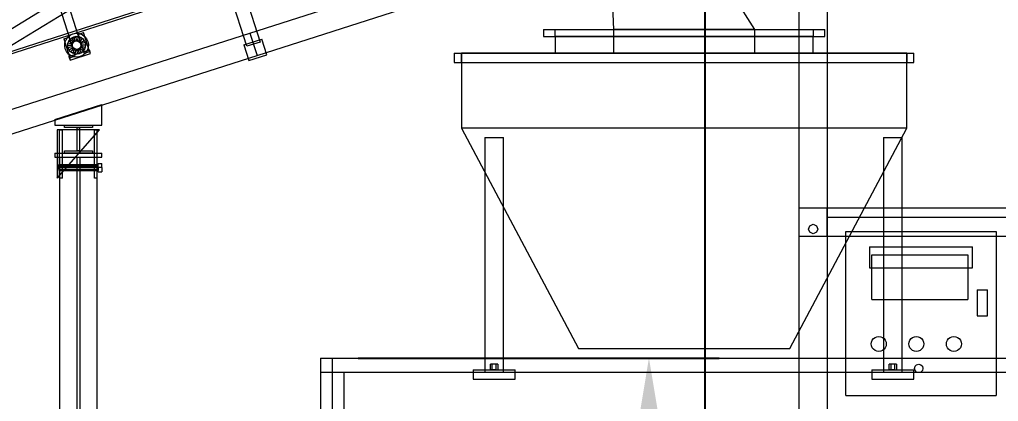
# Model space of a CAD drawing. Header units: millimetres. Extents: x -1970 to 34302, y -65268 to 6837.
# Drawn here: x 9928 to 12015, y 2208 to 3021 of the extents above; entities that cross this region are included whole.
import ezdxf

# ---------------------------------------------------------------- set-up
doc = ezdxf.new("R2010")
doc.units = ezdxf.units.MM
for name, color, linetype, lineweight in [('COTAS_O', 1, 'Continuous', 0), ('COTAS_P', 1, 'Continuous', 0), ('lateral_adapter-mix', 7, 'Continuous', 0), ('lateral_C01', 7, 'Continuous', 0), ('lateral_C01-mix', 7, 'Continuous', 0), ('lateral_dosificador', 7, 'Continuous', 0), ('lateral_mezcladora', 7, 'Continuous', 0)]:
    doc.layers.add(name, color=color, linetype=linetype, lineweight=lineweight)
doc.dimstyles.new('R19_100', dxfattribs={"dimtxt": 250, "dimasz": 150, "dimexe": 150, "dimexo": 80, "dimgap": 100, "dimtad": 1, "dimtih": 1, "dimtoh": 1, "dimdsep": 46, "dimcen": 0.09, "dimadec": 0, "dimazin": 0, "dimtfac": 1, "dimtdec": 4, "dimtofl": 0, "dimtmove": 0, "dimatfit": 3, "dimfxl": 1, "dimtolj": 1, "dimtzin": 0, "dimarcsym": 0})

# ---------------------------------------------------------------- blocks, each defined once
blk = doc.blocks.new('*D0')
at = {"layer": 'COTAS_P', "color": 0, "lineweight": -2, "transparency": 16777216}
for p, q in [((10965.3, 3566.3), (10670, 4490.2)), ((1814.1, 1503), (10572.8, 4301.7)), ((1920.8, 676.2), (1625.5, 1600.2))]:
    blk.add_line(p, q, dxfattribs=at)
at = {"layer": 'COTAS_P', "color": 0, "transparency": 16777216}
for points in [[(10565.2, 4325.5), (10580.4, 4277.9), (10715.7, 4347.4)], [(1806.5, 1526.8), (1821.7, 1479.1), (1671.2, 1457.3)]]:
    blk.add_solid(points, dxfattribs=at)
at = {"layer": 'Defpoints', "color": 0, "transparency": 16777216}
for p in [(10715.7, 4347.4), (10989.6, 3490.1), (1945.1, 600)]:
    blk.add_point(p, dxfattribs=at)
blk = doc.blocks.new('*D2')
at = {"layer": 'COTAS_P', "color": 0, "lineweight": -2, "transparency": 16777216}
for p, q in [((11069.6, 3490.1), (11539.6, 3490.1)), ((11389.6, 150), (11389.6, 3340.1)), ((11069.6, 0), (11539.6, 0))]:
    blk.add_line(p, q, dxfattribs=at)
at = {"layer": 'COTAS_P', "color": 0, "transparency": 16777216}
for points in [[(11364.6, 3340.1), (11414.6, 3340.1), (11389.6, 3490.1)], [(11364.6, 150), (11414.6, 150), (11389.6, 0)]]:
    blk.add_solid(points, dxfattribs=at)
at = {"layer": 'Defpoints', "color": 0, "transparency": 16777216}
for p in [(10989.6, 3490.1), (11389.6, 3490.1), (10989.6, 0)]:
    blk.add_point(p, dxfattribs=at)
blk = doc.blocks.new('*D15')
at = {"layer": 'COTAS_P', "color": 0, "lineweight": -2, "transparency": 16777216}
for p, q in [((11649.5, 4600), (12419.5, 4600)), ((12269.5, 2150), (12269.5, 4450)), ((11649.5, 2000), (12419.5, 2000))]:
    blk.add_line(p, q, dxfattribs=at)
at = {"layer": 'COTAS_P', "color": 0, "transparency": 16777216}
for points in [[(12244.5, 4450), (12294.5, 4450), (12269.5, 4600)], [(12244.5, 2150), (12294.5, 2150), (12269.5, 2000)]]:
    blk.add_solid(points, dxfattribs=at)
at = {"layer": 'Defpoints', "color": 0, "transparency": 16777216}
for p in [(11569.5, 4600), (12269.5, 4600), (11569.5, 2000)]:
    blk.add_point(p, dxfattribs=at)
blk = doc.blocks.new('*D17')
at = {"layer": 'COTAS_O', "color": 0, "lineweight": -2, "transparency": 16777216}
for p, q in [((10649.5, 2300), (11419.5, 2300)), ((11269.5, 1250), (11269.5, 2150)), ((10649.5, 1100), (11419.5, 1100))]:
    blk.add_line(p, q, dxfattribs=at)
at = {"layer": 'COTAS_O', "color": 0, "transparency": 16777216}
for points in [[(11244.5, 2150), (11294.5, 2150), (11269.5, 2300)], [(11244.5, 1250), (11294.5, 1250), (11269.5, 1100)]]:
    blk.add_solid(points, dxfattribs=at)
at = {"layer": 'Defpoints', "color": 0, "transparency": 16777216}
for p in [(10569.5, 2300), (11269.5, 2300), (10569.5, 1100)]:
    blk.add_point(p, dxfattribs=at)

msp = doc.modelspace()

# ---------------------------------------------------------------- linework, layer by layer
at = {"layer": 'lateral_adapter-mix'}
for p, q in [((11194.529, 3000), (11494.529, 3000)), ((11194.529, 2950), (11194.529, 3000)), ((11494.529, 3000), (11494.529, 2950)), ((11494.529, 2950), (11194.529, 2950))]:
    msp.add_line(p, q, dxfattribs=at)
at = {"layer": 'lateral_C01'}
for p, q in [((2005.168, 413.212), (11044.69, 3318.69)), ((2006.698, 408.451), (11046.22, 3313.93)), ((9275.652, 2616.499), (10330.445, 3257.991)), ((10412.221, 2964.369), (10323.951, 3240.609)), ((10352.528, 3249.74), (10440.797, 2973.5)), ((9291.241, 2590.867), (10346.034, 3232.359)), ((9990.666, 3117.314), (10034.557, 2979.956)), ((10053.608, 2986.044), (10009.717, 3123.402)), ((10418.899, 2992.748), (10742.767, 3096.236)), ((10434.118, 2945.121), (10757.986, 3048.609)), ((9275.837, 2627.496), (10418.899, 2992.748)), ((10030.464, 2983.894), (10035.527, 2988.176)), ((10034.557, 2979.956), (10053.608, 2986.044)), ((10035.527, 2988.176), (10041.525, 2991.001)), ((10038.986, 2982.792), (10043.474, 2984.905)), ((10041.525, 2991.001), (10048.051, 2992.178)), ((10043.474, 2984.905), (10048.355, 2985.785)), ((10046.517, 2975.38), (10043.474, 2984.905)), ((10048.051, 2992.178), (10054.659, 2991.625)), ((10048.829, 2975.796), (10048.355, 2985.785)), ((10048.355, 2985.785), (10053.298, 2985.372)), ((10051.171, 2975.601), (10053.298, 2985.372)), ((10052.39, 2989.854), (10063.821, 2993.506)), ((10052.39, 2989.854), (10065.174, 2949.847)), ((10053.298, 2985.372), (10057.965, 2983.693)), ((10054.659, 2991.625), (10060.898, 2989.382)), ((10060.898, 2989.382), (10066.344, 2985.599)), ((10076.605, 2953.499), (10063.821, 2993.506)), ((10066.344, 2985.599), (10070.626, 2980.536)), ((10418.899, 2992.748), (10434.118, 2945.121)), ((10021.909, 2980.114), (10033.339, 2983.766)), ((10021.909, 2980.114), (10034.692, 2940.107)), ((10023.885, 2965.601), (10024.438, 2972.209)), ((10025.062, 2959.075), (10023.885, 2965.601)), ((10024.438, 2972.209), (10026.682, 2978.448)), ((10026.682, 2978.448), (10030.464, 2983.894)), ((10030.278, 2965.905), (10030.691, 2970.847)), ((10040.267, 2966.379), (10030.278, 2965.905)), ((10031.158, 2961.023), (10030.278, 2965.905)), ((10030.691, 2970.847), (10032.37, 2975.515)), ((10040.463, 2968.721), (10030.691, 2970.847)), ((10040.684, 2964.067), (10031.158, 2961.023)), ((10032.37, 2975.515), (10035.199, 2979.589)), ((10041.258, 2970.932), (10032.37, 2975.515)), ((10046.123, 2943.759), (10033.339, 2983.766)), ((10035.199, 2979.589), (10038.986, 2982.792)), ((10042.598, 2972.861), (10035.199, 2979.589)), ((10044.392, 2974.378), (10038.986, 2982.792)), ((10040.267, 2966.379), (10040.463, 2968.721)), ((10040.684, 2964.067), (10040.267, 2966.379)), ((10040.463, 2968.721), (10041.258, 2970.932)), ((10041.685, 2961.942), (10040.684, 2964.067)), ((10041.258, 2970.932), (10042.598, 2972.861)), ((10042.598, 2972.861), (10044.392, 2974.378)), ((10044.392, 2974.378), (10046.517, 2975.38)), ((10046.517, 2975.38), (10048.829, 2975.796)), ((10048.829, 2975.796), (10051.171, 2975.601)), ((10051.171, 2975.601), (10053.382, 2974.806)), ((10053.382, 2974.806), (10057.965, 2983.693)), ((10053.382, 2974.806), (10055.311, 2973.465)), ((10055.311, 2973.465), (10062.039, 2980.864)), ((10055.311, 2973.465), (10056.829, 2971.671)), ((10056.829, 2971.671), (10065.242, 2977.077)), ((10056.829, 2971.671), (10057.83, 2969.546)), ((10058.051, 2964.892), (10057.256, 2962.682)), ((10067.355, 2972.59), (10057.83, 2969.546)), ((10057.83, 2969.546), (10058.247, 2967.234)), ((10057.965, 2983.693), (10062.039, 2980.864)), ((10058.247, 2967.234), (10058.051, 2964.892)), ((10058.051, 2964.892), (10067.822, 2962.766)), ((10058.247, 2967.234), (10068.235, 2967.708)), ((10062.039, 2980.864), (10065.242, 2977.077)), ((10065.242, 2977.077), (10067.355, 2972.59)), ((10067.355, 2972.59), (10068.235, 2967.708)), ((10068.235, 2967.708), (10067.822, 2962.766)), ((10070.626, 2980.536), (10073.451, 2974.538)), ((10073.451, 2974.538), (10074.628, 2968.012)), ((10074.628, 2968.012), (10074.076, 2961.405)), ((10405.936, 2967.61), (10444.038, 2979.785)), ((10405.936, 2967.61), (10416.589, 2934.27)), ((10440.797, 2973.5), (10412.221, 2964.369)), ((10454.691, 2946.446), (10444.038, 2979.785)), ((9291.056, 2579.869), (10434.118, 2945.121)), ((10027.887, 2953.077), (10025.062, 2959.075)), ((10032.169, 2948.014), (10027.887, 2953.077)), ((10033.272, 2956.536), (10031.158, 2961.023)), ((10037.615, 2944.231), (10032.169, 2948.014)), ((10032.827, 2942.66), (10076.644, 2956.661)), ((10032.827, 2942.66), (10035.262, 2935.04)), ((10041.685, 2961.942), (10033.272, 2956.536)), ((10036.474, 2952.749), (10033.272, 2956.536)), ((10034.692, 2940.107), (10046.123, 2943.759)), ((10035.262, 2935.04), (10079.079, 2949.041)), ((10043.202, 2960.148), (10036.474, 2952.749)), ((10040.548, 2949.92), (10036.474, 2952.749)), ((10043.855, 2941.988), (10037.615, 2944.231)), ((10045.132, 2958.808), (10040.548, 2949.92)), ((10045.216, 2948.241), (10040.548, 2949.92)), ((10043.202, 2960.148), (10041.685, 2961.942)), ((10045.132, 2958.808), (10043.202, 2960.148)), ((10047.343, 2958.012), (10045.132, 2958.808)), ((10047.343, 2958.012), (10045.216, 2948.241)), ((10050.159, 2947.828), (10045.216, 2948.241)), ((10049.684, 2957.817), (10047.343, 2958.012)), ((10051.996, 2958.234), (10049.684, 2957.817)), ((10049.684, 2957.817), (10050.159, 2947.828)), ((10055.04, 2948.708), (10050.159, 2947.828)), ((10056.988, 2942.612), (10050.462, 2941.435)), ((10054.122, 2959.235), (10051.996, 2958.234)), ((10051.996, 2958.234), (10055.04, 2948.708)), ((10055.916, 2960.752), (10054.122, 2959.235)), ((10054.122, 2959.235), (10059.527, 2950.822)), ((10059.527, 2950.822), (10055.04, 2948.708)), ((10057.256, 2962.682), (10055.916, 2960.752)), ((10055.916, 2960.752), (10063.314, 2954.024)), ((10062.986, 2945.437), (10056.988, 2942.612)), ((10057.256, 2962.682), (10066.144, 2958.098)), ((10063.314, 2954.024), (10059.527, 2950.822)), ((10068.049, 2949.719), (10062.986, 2945.437)), ((10066.144, 2958.098), (10063.314, 2954.024)), ((10065.174, 2949.847), (10076.605, 2953.499)), ((10067.822, 2962.766), (10066.144, 2958.098)), ((10071.832, 2955.165), (10068.049, 2949.719)), ((10074.076, 2961.405), (10071.832, 2955.165)), ((10079.079, 2949.041), (10076.644, 2956.661)), ((10416.589, 2934.27), (10454.691, 2946.446)), ((10050.462, 2941.435), (10043.855, 2941.988)), ((10002.793, 2808.346), (10102.793, 2840.3)), ((10102.793, 2796.346), (10102.793, 2840.3)), ((10002.793, 2808.346), (10002.793, 2796.346)), ((10002.793, 2796.346), (10102.793, 2796.346)), ((10008.098, 2683.346), (10098.098, 2786.346)), ((10098.098, 2786.346), (10008.098, 2786.346)), ((10008.098, 2786.346), (10008.098, 2683.346)), ((10013.098, 2683.346), (10013.098, 2786.346)), ((10013.098, 2786.346), (10019.098, 2786.346)), ((10019.098, 2683.346), (10019.098, 2786.346)), ((10023.098, 2791.346), (10023.098, 2796.346)), ((10023.098, 2796.346), (10083.098, 2796.346)), ((10083.098, 2791.346), (10023.098, 2791.346)), ((10050.598, 2741.346), (10050.598, 2791.346)), ((10050.598, 2791.346), (10055.598, 2791.346)), ((10055.598, 2791.346), (10055.598, 2741.346)), ((10083.098, 2796.346), (10083.098, 2791.346)), ((10087.098, 2683.346), (10087.098, 2786.346)), ((10087.098, 2786.346), (10093.098, 2786.346)), ((10093.098, 2683.346), (10093.098, 2786.346)), ((10003.098, 2736.346), (10103.098, 2736.346)), ((10003.098, 2736.346), (10003.098, 2728.346)), ((10023.098, 2736.346), (10023.098, 2741.346)), ((10023.098, 2741.346), (10083.098, 2741.346)), ((10083.098, 2736.346), (10023.098, 2736.346)), ((10055.598, 2741.346), (10050.598, 2741.346)), ((10083.098, 2741.346), (10083.098, 2736.346)), ((10103.098, 2728.346), (10103.098, 2736.346)), ((10003.098, 2728.346), (10103.098, 2728.346)), ((10013.098, 2728.346), (10093.098, 2728.346)), ((10013.098, 2728.346), (10013.098, 25)), ((10049.598, 2728.346), (10056.598, 2728.346)), ((10049.598, 2728.346), (10049.598, 25)), ((10056.598, 25), (10056.598, 2728.346)), ((10093.098, 25), (10093.098, 2728.346)), ((10095.098, 2705.846), (10095.098, 2714.852)), ((10095.098, 2714.852), (10103.098, 2714.852)), ((10103.098, 2705.846), (10103.098, 2714.852)), ((10011.098, 2711.388), (10011.098, 2712.246)), ((10011.098, 2712.246), (10095.098, 2712.246)), ((10011.098, 2709.046), (10011.098, 2711.388)), ((10011.098, 2711.388), (10095.098, 2711.388)), ((10011.098, 2705.846), (10011.098, 2709.046)), ((10011.098, 2709.046), (10095.098, 2709.046)), ((10011.098, 2702.646), (10011.098, 2705.846)), ((10095.098, 2705.846), (10011.098, 2705.846)), ((10011.098, 2702.646), (10011.098, 2700.303)), ((10011.098, 2702.646), (10095.098, 2702.646)), ((10011.098, 2700.303), (10011.098, 2699.446)), ((10011.098, 2700.303), (10095.098, 2700.303)), ((10011.098, 2699.446), (10095.098, 2699.446)), ((10095.098, 2711.388), (10095.098, 2712.246)), ((10095.098, 2709.046), (10095.098, 2711.388)), ((10095.098, 2705.846), (10095.098, 2709.046)), ((10095.098, 2705.846), (10095.098, 2702.646)), ((10095.098, 2696.839), (10095.098, 2705.846)), ((10103.098, 2705.846), (10095.098, 2705.846)), ((10095.098, 2702.646), (10095.098, 2700.303)), ((10095.098, 2700.303), (10095.098, 2699.446)), ((10095.098, 2696.839), (10103.098, 2696.839)), ((10103.098, 2705.846), (10103.098, 2696.839)), ((10019.098, 2683.346), (10013.098, 2683.346)), ((10093.098, 2683.346), (10087.098, 2683.346))]:
    msp.add_line(p, q, dxfattribs=at)
at = {"layer": 'lateral_C01-mix'}
for p, q in [((11194.529, 3000), (11184.61, 3255.056)), ((11334.61, 3255.056), (11494.529, 3000)), ((11494.529, 3000), (11194.529, 3000))]:
    msp.add_line(p, q, dxfattribs=at)
at = {"layer": 'lateral_dosificador'}
for p, q in [((11589.529, 2020), (11589.529, 4560)), ((11649.529, 4560), (11649.529, 2020)), ((11589.529, 2620), (11649.529, 2620)), ((11589.529, 2560), (11589.529, 2620)), ((11649.529, 2620), (13189.529, 2620)), ((11649.529, 2560), (11649.529, 2620)), ((11649.529, 2600), (13189.529, 2600)), ((11649.529, 2560), (11649.529, 2600)), ((11609.529, 2575), (11612.457, 2582.071)), ((11612.457, 2567.929), (11609.529, 2575)), ((11612.457, 2582.071), (11619.529, 2585)), ((11619.529, 2565), (11612.457, 2567.929)), ((11619.529, 2585), (11626.6, 2582.071)), ((11626.6, 2567.929), (11619.529, 2565)), ((11626.6, 2582.071), (11629.529, 2575)), ((11629.529, 2575), (11626.6, 2567.929)), ((11689.529, 2570), (12009.529, 2570)), ((11689.529, 2220), (11689.529, 2570)), ((12009.529, 2570), (12009.529, 2220)), ((11589.529, 2560), (11649.529, 2560)), ((11649.529, 2560), (13189.529, 2560)), ((11739.529, 2537), (11959.529, 2537)), ((11739.529, 2537), (11739.529, 2492)), ((11959.529, 2492), (11959.529, 2537)), ((11744.529, 2520), (11949.529, 2520)), ((11744.529, 2425), (11744.529, 2520)), ((11949.529, 2520), (11949.529, 2425)), ((11739.529, 2492), (11959.529, 2492)), ((11969.529, 2445), (11991.529, 2445)), ((11969.529, 2445), (11969.529, 2390)), ((11991.529, 2390), (11991.529, 2445)), ((11744.529, 2425), (11949.529, 2425)), ((11969.529, 2390), (11991.529, 2390)), ((11744.074, 2334.141), (11745.672, 2338)), ((11745.672, 2338), (11748.215, 2341.314)), ((11748.215, 2341.314), (11751.529, 2343.856)), ((11751.529, 2343.856), (11755.387, 2345.455)), ((11755.387, 2345.455), (11759.529, 2346)), ((11759.529, 2346), (11763.67, 2345.455)), ((11763.67, 2345.455), (11767.529, 2343.856)), ((11767.529, 2343.856), (11770.842, 2341.314)), ((11770.842, 2341.314), (11773.385, 2338)), ((11773.385, 2338), (11774.983, 2334.141)), ((11824.074, 2334.141), (11825.672, 2338)), ((11825.672, 2338), (11828.215, 2341.314)), ((11828.215, 2341.314), (11831.529, 2343.856)), ((11831.529, 2343.856), (11835.387, 2345.455)), ((11835.387, 2345.455), (11839.529, 2346)), ((11839.529, 2346), (11843.67, 2345.455)), ((11843.67, 2345.455), (11847.529, 2343.856)), ((11847.529, 2343.856), (11850.842, 2341.314)), ((11850.842, 2341.314), (11853.385, 2338)), ((11853.385, 2338), (11854.983, 2334.141)), ((11904.074, 2334.141), (11905.672, 2338)), ((11905.672, 2338), (11908.215, 2341.314)), ((11908.215, 2341.314), (11911.529, 2343.856)), ((11911.529, 2343.856), (11915.387, 2345.455)), ((11915.387, 2345.455), (11919.529, 2346)), ((11919.529, 2346), (11923.67, 2345.455)), ((11923.67, 2345.455), (11927.529, 2343.856)), ((11927.529, 2343.856), (11930.842, 2341.314)), ((11930.842, 2341.314), (11933.385, 2338)), ((11933.385, 2338), (11934.983, 2334.141)), ((11743.529, 2330), (11744.074, 2334.141)), ((11744.074, 2325.859), (11743.529, 2330)), ((11745.672, 2322), (11744.074, 2325.859)), ((11748.215, 2318.686), (11745.672, 2322)), ((11751.529, 2316.144), (11748.215, 2318.686)), ((11770.842, 2318.686), (11767.529, 2316.144)), ((11773.385, 2322), (11770.842, 2318.686)), ((11774.983, 2325.859), (11773.385, 2322)), ((11774.983, 2334.141), (11775.529, 2330)), ((11775.529, 2330), (11774.983, 2325.859)), ((11823.529, 2330), (11824.074, 2334.141)), ((11824.074, 2325.859), (11823.529, 2330)), ((11825.672, 2322), (11824.074, 2325.859)), ((11828.215, 2318.686), (11825.672, 2322)), ((11831.529, 2316.144), (11828.215, 2318.686)), ((11850.842, 2318.686), (11847.529, 2316.144)), ((11853.385, 2322), (11850.842, 2318.686)), ((11854.983, 2325.859), (11853.385, 2322)), ((11854.983, 2334.141), (11855.529, 2330)), ((11855.529, 2330), (11854.983, 2325.859)), ((11903.529, 2330), (11904.074, 2334.141)), ((11904.074, 2325.859), (11903.529, 2330)), ((11905.672, 2322), (11904.074, 2325.859)), ((11908.215, 2318.686), (11905.672, 2322)), ((11911.529, 2316.144), (11908.215, 2318.686)), ((11930.842, 2318.686), (11927.529, 2316.144)), ((11933.385, 2322), (11930.842, 2318.686)), ((11934.983, 2325.859), (11933.385, 2322)), ((11934.983, 2334.141), (11935.529, 2330)), ((11935.529, 2330), (11934.983, 2325.859)), ((11755.387, 2314.545), (11751.529, 2316.144)), ((11759.529, 2314), (11755.387, 2314.545)), ((11763.67, 2314.545), (11759.529, 2314)), ((11767.529, 2316.144), (11763.67, 2314.545)), ((11835.387, 2314.545), (11831.529, 2316.144)), ((11839.529, 2314), (11835.387, 2314.545)), ((11843.67, 2314.545), (11839.529, 2314)), ((11847.529, 2316.144), (11843.67, 2314.545)), ((11915.387, 2314.545), (11911.529, 2316.144)), ((11919.529, 2314), (11915.387, 2314.545)), ((11923.67, 2314.545), (11919.529, 2314)), ((11927.529, 2316.144), (11923.67, 2314.545)), ((11835.529, 2278), (11836.734, 2282.5)), ((11836.734, 2273.5), (11835.529, 2278)), ((11836.734, 2282.5), (11840.029, 2285.794)), ((11840.029, 2285.794), (11844.529, 2287)), ((11844.529, 2287), (11849.029, 2285.794)), ((11849.029, 2285.794), (11852.323, 2282.5)), ((11852.323, 2282.5), (11853.529, 2278)), ((11853.529, 2278), (11852.323, 2273.5)), ((11840.029, 2270.206), (11836.734, 2273.5)), ((11844.529, 2269), (11840.029, 2270.206)), ((11849.029, 2270.206), (11844.529, 2269)), ((11852.323, 2273.5), (11849.029, 2270.206)), ((11689.529, 2220), (12009.529, 2220))]:
    msp.add_line(p, q, dxfattribs=at)
at = {"layer": 'lateral_mezcladora'}
for p, q in [((11044.529, 3000), (11644.529, 3000)), ((11044.529, 3000), (11044.529, 2985)), ((11044.529, 3000), (11069.529, 3000)), ((11044.529, 2985), (11644.529, 2985)), ((11044.529, 2985), (11069.529, 2985)), ((11069.529, 2985), (11069.529, 3000)), ((11619.529, 2985), (11069.529, 2985)), ((11069.529, 2985), (11069.529, 2950)), ((11619.529, 3000), (11644.529, 3000)), ((11619.529, 3000), (11619.529, 2985)), ((11619.529, 2950), (11619.529, 2985)), ((11619.529, 2985), (11644.529, 2985)), ((11644.529, 2985), (11644.529, 3000)), ((10854.529, 2950), (11834.529, 2950)), ((10854.529, 2950), (10854.529, 2930)), ((10854.529, 2950), (10869.529, 2950)), ((11819.529, 2950), (10869.529, 2950)), ((10869.529, 2950), (10869.529, 2790)), ((10869.529, 2930), (10869.529, 2950)), ((11069.529, 2950), (11619.529, 2950)), ((11819.529, 2790), (11819.529, 2950)), ((11819.529, 2950), (11834.529, 2950)), ((11819.529, 2950), (11819.529, 2930)), ((11834.529, 2930), (11834.529, 2950)), ((10854.529, 2930), (11834.529, 2930)), ((10854.529, 2930), (10869.529, 2930)), ((11819.529, 2930), (11834.529, 2930)), ((11819.529, 2790), (10869.529, 2790)), ((10869.529, 2790), (11119.529, 2320)), ((11569.529, 2320), (11819.529, 2790)), ((10919.529, 2770), (10959.529, 2770)), ((10919.529, 2770), (10919.529, 2270)), ((10959.529, 2270), (10959.529, 2770)), ((11769.529, 2770), (11809.529, 2770)), ((11769.529, 2770), (11769.529, 2270)), ((11809.529, 2270), (11809.529, 2770)), ((11119.529, 2320), (11569.529, 2320)), ((10569.529, 2300), (16769.529, 2300)), ((10569.529, 2300), (10569.529, 1275)), ((10569.529, 2300), (10569.529, 2270)), ((10569.529, 2300), (10594.529, 2300)), ((10594.529, 2270), (10594.529, 2300)), ((10894.529, 2275), (10984.529, 2275)), ((10894.529, 2275), (10894.529, 2255)), ((10935.529, 2287), (10931.529, 2287)), ((10931.529, 2275), (10931.529, 2287)), ((10935.529, 2275), (10931.529, 2275)), ((10943.529, 2287), (10935.529, 2287)), ((10935.529, 2275), (10935.529, 2287)), ((10943.529, 2275), (10935.529, 2275)), ((10947.529, 2287), (10943.529, 2287)), ((10943.529, 2275), (10943.529, 2287)), ((10943.529, 2275), (10947.529, 2275)), ((10947.529, 2287), (10947.529, 2275)), ((10984.529, 2255), (10984.529, 2275)), ((11744.529, 2275), (11834.529, 2275)), ((11744.529, 2275), (11744.529, 2255)), ((11785.529, 2287), (11781.529, 2287)), ((11781.529, 2275), (11781.529, 2287)), ((11785.529, 2275), (11781.529, 2275)), ((11793.529, 2287), (11785.529, 2287)), ((11785.529, 2275), (11785.529, 2287)), ((11793.529, 2275), (11785.529, 2275)), ((11797.529, 2287), (11793.529, 2287)), ((11793.529, 2275), (11793.529, 2287)), ((11793.529, 2275), (11797.529, 2275)), ((11797.529, 2287), (11797.529, 2275)), ((11834.529, 2255), (11834.529, 2275)), ((10569.529, 2270), (16769.529, 2270)), ((10569.529, 2270), (10594.529, 2270)), ((10569.529, 2270), (10569.529, 1275)), ((10569.529, 2270), (10619.529, 2270)), ((10569.529, 2270), (10569.529, 1240)), ((10594.529, 1275), (10594.529, 2270)), ((10619.529, 1240), (10619.529, 2270)), ((10894.529, 2255), (10984.529, 2255)), ((10919.529, 2270), (10959.529, 2270)), ((11744.529, 2255), (11834.529, 2255)), ((11769.529, 2270), (11809.529, 2270))]:
    msp.add_line(p, q, dxfattribs=at)

# ---------------------------------------------------------------- dimensions: what is measured, and where the dimension line sits
at = {"layer": 'COTAS_O'}
dim = msp.add_aligned_dim(p1=(10569.529, 1100), p2=(10569.529, 2300), distance=-700, text='<> O', dimstyle='R19_100', dxfattribs=at)
dim.commit()
dim.dimension.update_dxf_attribs({"geometry": '*D17', "text_midpoint": (11269.529, 1700)})
at = {"layer": 'COTAS_P'}
for p1, p2, distance, picture, middle in [((11569.529, 2000), (11569.529, 4600), -700, '*D15', (12269.529, 3300)), ((1945.131, 600), (10989.61, 3490.056), 900, '*D0', (6193.431, 2902.324)), ((10989.61, 0), (10989.61, 3490.056), -400, '*D2', (11389.61, 1745.028))]:
    dim = msp.add_aligned_dim(p1=p1, p2=p2, distance=distance, text='<> P', dimstyle='R19_100', dxfattribs=at)
    dim.commit()
    dim.dimension.update_dxf_attribs({"geometry": picture, "text_midpoint": middle})

doc.saveas('drawing.dxf')
